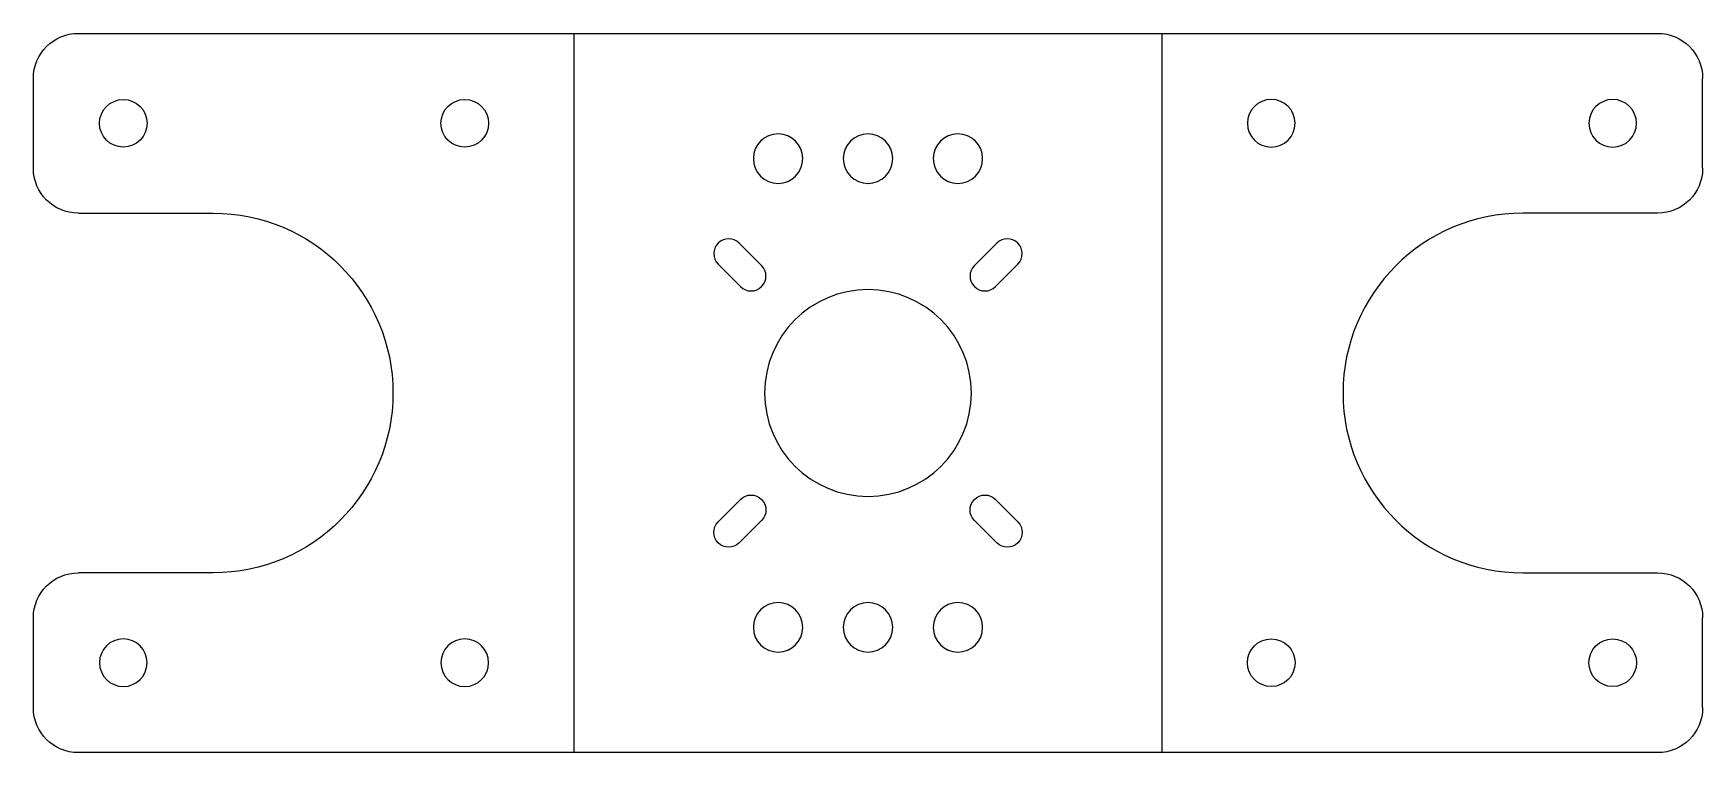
# Model space of a CAD drawing. Header units: inches. Extents: x -284 to -98, y -15 to 65.
import ezdxf

# ---------------------------------------------------------------- set-up
doc = ezdxf.new("R2010")
doc.units = ezdxf.units.IN
doc.header["$MEASUREMENT"] = 0
for name, color, linetype, true_color in [('2', 7, 'CONTINUOUS', 0xffffff), ('6', 7, 'CONTINUOUS', 0xffffff), ('7', 7, 'CONTINUOUS', 0xffffff)]:
    doc.layers.add(name, color=color, linetype=linetype, true_color=true_color)

msp = doc.modelspace()

# ---------------------------------------------------------------- linework, layer by layer
at = {"layer": '2', "color": 193, "linetype": 'CONTINUOUS'}
for p, q in [((-223.582029, -15), (-223.582029, 65)), ((-158.246195, 65), (-158.246195, -15))]:
    msp.add_line(p, q, dxfattribs=at)
at = {"layer": '6', "color": 163, "linetype": 'CONTINUOUS'}
for p, q in [((-278.749946, 65), (-103.078278, 65)), ((-283.749946, 50), (-283.749946, 60)), ((-98.078278, 50), (-98.078278, 60)), ((-278.749946, 45), (-263.749946, 45)), ((-103.078278, 45), (-118.078278, 45)), ((-263.749946, 5), (-278.749946, 5)), ((-118.078278, 5), (-103.078278, 5)), ((-283.749946, -10), (-283.749946, 0)), ((-98.078278, -10), (-98.078278, 0)), ((-103.078278, -15), (-278.749946, -15))]:
    msp.add_line(p, q, dxfattribs=at)
at = {"layer": '6', "color": 163, "linetype": 'CONTINUOUS', "extrusion": (0, 0, -1)}
for centre, radius, start, end in [((278.749946, 60), 5, 0, 90), ((103.078278, 60), 5, 90, 180), ((278.749946, 50), 5, 270, 0), ((103.078278, 50), 5, 180, 270), ((263.749946, 25), 20, 90, 270), ((278.749946, 0), 5, 0, 90), ((103.078278, 0), 5, 90, 180), ((278.749946, -10), 5, 270, 0), ((103.078278, -10), 5, 180, 270)]:
    msp.add_arc(centre, radius, start, end, dxfattribs=at)
at = {"layer": '6', "color": 163, "linetype": 'CONTINUOUS'}
msp.add_arc((-118.078278, 25), 20, 90, 270, dxfattribs=at)
at = {"layer": '7', "color": 150, "linetype": 'CONTINUOUS'}
for p, q in [((-202.747386, 39.166726), (-205.247386, 41.666726)), ((-176.580838, 41.666726), (-179.080838, 39.166726)), ((-207.580838, 39.333274), (-205.080838, 36.833274)), ((-176.747386, 36.833274), (-174.247386, 39.333274)), ((-207.580838, 10.666726), (-205.080838, 13.166726)), ((-176.747386, 13.166726), (-174.247386, 10.666726)), ((-202.747386, 10.833274), (-205.247386, 8.333274)), ((-176.580838, 8.333274), (-179.080838, 10.833274))]:
    msp.add_line(p, q, dxfattribs=at)
for centre in [(-273.749946, 55), (-235.770672, 55), (-146.057552, -5), (-108.078278, -5)]:
    msp.add_circle(centre, 2.65, dxfattribs=at)
at = {"layer": '7', "color": 150, "linetype": 'CONTINUOUS', "extrusion": (0, 0, -1)}
for centre, radius in [((146.057552, 55), 2.65), ((108.078278, 55), 2.65), ((200.914112, 51.07), 2.75), ((190.914112, 51.07), 2.75), ((180.914112, 51.07), 2.75), ((190.914112, 25), 11.5), ((200.914112, -1.07), 2.75), ((190.914112, -1.07), 2.75), ((180.914112, -1.07), 2.75), ((273.749946, -5), 2.65), ((235.770672, -5), 2.65)]:
    msp.add_circle(centre, radius, dxfattribs=at)
at = {"layer": '7', "color": 150, "linetype": 'CONTINUOUS'}
for centre, start, end in [((-206.414112, 40.5), 45, 225), ((-175.414112, 40.5), 315, 135), ((-203.914112, 38), 225, 45), ((-177.914112, 38), 135, 315)]:
    msp.add_arc(centre, 1.65, start, end, dxfattribs=at)
at = {"layer": '7', "color": 150, "linetype": 'CONTINUOUS', "extrusion": (0, 0, -1)}
for centre, start, end in [((203.914112, 12), 45, 225), ((177.914112, 12), 315, 135), ((206.414112, 9.5), 225, 45), ((175.414112, 9.5), 135, 315)]:
    msp.add_arc(centre, 1.65, start, end, dxfattribs=at)

doc.saveas('drawing.dxf')
